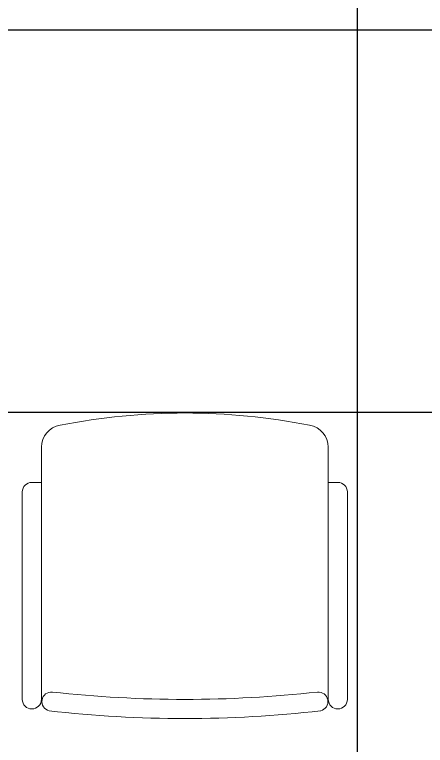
# Model space of a CAD drawing. Header units: inches. Extents: x -12418 to 472786, y -29325 to 19878.
# Drawn here: x 33062 to 33707, y -8923 to -7776 of the extents above; entities that cross this region are included whole.
import ezdxf

# ---------------------------------------------------------------- set-up
doc = ezdxf.new("R2010")
doc.units = ezdxf.units.IN
doc.header["$LTSCALE"] = 25
doc.header["$MEASUREMENT"] = 0
doc.linetypes.add('DASHDOT', pattern=[25.4, 12.7, -6.35, 0, -6.35])
doc.layers.add('00-Ground Floor$0$False Ceiling', color=251, linetype='Continuous')
doc.layers.add('00-Ground Floor$0$LOADING', color=253, linetype='Continuous', lineweight=5)
doc.layers.add('E-LITE-CLNG-CNDT', color=6, linetype='DASHDOT', lineweight=35)

# ---------------------------------------------------------------- blocks, each defined once
blk = doc.blocks.new('00-Ground Floor$0$GF21016-P')
at = {"layer": '00-Ground Floor$0$LOADING', "extrusion": (-1.24384e-09, -1.20261e-09, -1)}
for p, q in [((0.0128, 0.0179), (0.0128, 0.4136)), ((0.4628, 0.0179), (0.4628, 0.4136)), ((-0.0022, 0.3585), (0.0128, 0.3585)), ((0.4778, 0.3585), (0.4628, 0.3585)), ((-0.0172, 0.0179), (-0.0172, 0.3435)), ((0.4928, 0.0179), (0.4928, 0.3435)), ((0.4778, 0.0029), (0.4778, 0.0029))]:
    blk.add_line(p, q, dxfattribs=at)
for centre, radius, start, end in [((-0.2378, -0.5362), 1.0036, 78.7568, 101.2432), ((-0.0478, 0.4136), 0.035, 0, 80.6557), ((-0.4278, 0.4136), 0.035, 99.3443, 180), ((0.0022, 0.3435), 0.015, 0, 90), ((-0.4778, 0.3435), 0.015, 90, 180), ((-0.0284, 0.0145), 0.015, 284.3864, 95.5209), ((-0.2378, 1.8928), 1.8749, 263.6341, 276.3659), ((-0.4471, 0.0145), 0.015, 84.4791, 255.6136), ((0.0022, 0.0179), 0.015, 270, 0), ((0.0022, 0.0179), 0.015, 180, 270), ((-0.4778, 0.0179), 0.015, 270, 0), ((-0.4778, 0.0179), 0.015, 180, 270), ((-0.2378, 1.8734), 1.8855, 263.5119, 276.4881)]:
    blk.add_arc(centre, radius, start, end, dxfattribs=at)
blk = doc.blocks.new('00-Ground Floor$0$A$Ce9e1c4c3')
at = {"layer": '00-Ground Floor$0$False Ceiling', "color": 254, "linetype": 'Continuous'}
for p, q in [((-66400, -10217.4), (-66400, -7067.4)), ((-68550.5, -7800), (-64050.5, -7800)), ((-68550.5, -8400), (-64050.5, -8400))]:
    blk.add_line(p, q, dxfattribs=at)
blk = doc.blocks.new('00-Ground Floor')
at = {"layer": '00-Ground Floor$0$False Ceiling', "color": 254}
blk.add_blockref('00-Ground Floor$0$A$Ce9e1c4c3', (100000, 0), dxfattribs=at)
at = {"layer": '00-Ground Floor$0$LOADING', "color": 1, "extrusion": (-2.67576e-11, 2.24019e-05, 1), "xscale": -1000.000000000002, "yscale": 1000.000000000002, "zscale": -1000.000000000002, "rotation": 2.511235315694194e-05}
blk.add_blockref('00-Ground Floor$0$GF21016-P', (33567.2, -8868.9, -0.2), dxfattribs=at)

msp = doc.modelspace()

# ---------------------------------------------------------------- block references
at = {"layer": 'E-LITE-CLNG-CNDT'}
msp.add_blockref('00-Ground Floor', (0, 0), dxfattribs=at)

doc.saveas('drawing.dxf')
